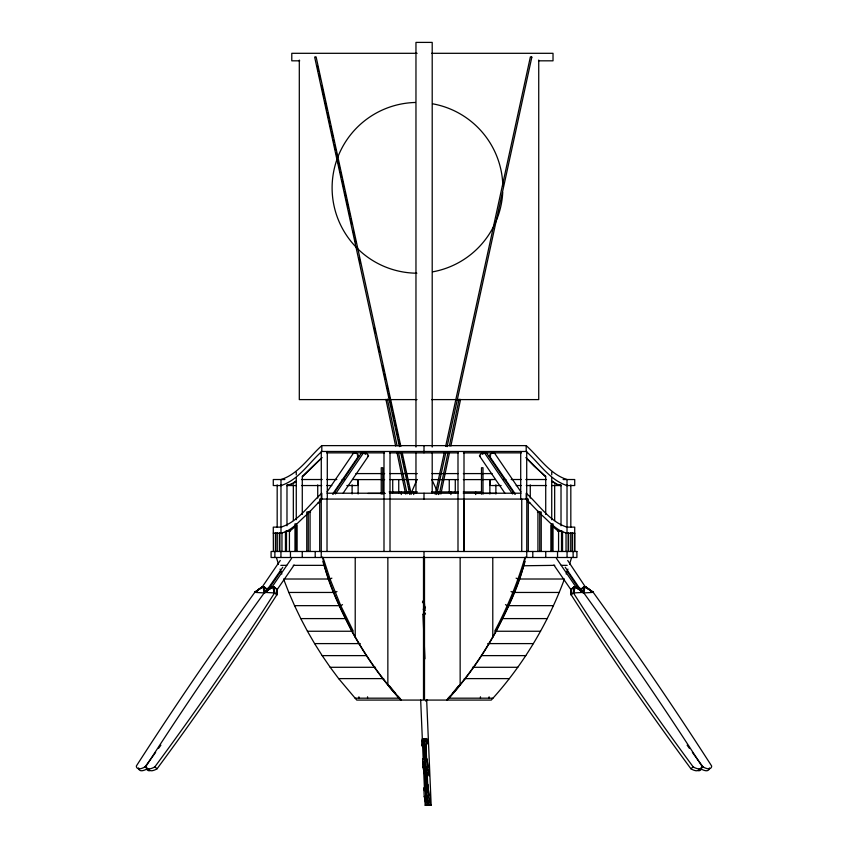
<?xml version="1.0" encoding="UTF-8"?>
<svg xmlns="http://www.w3.org/2000/svg" width="848" height="848" viewBox="0 0 848 848"><rect width="100%" height="100%" fill="white"/><g stroke="black" fill="none" stroke-linecap="round" stroke-linejoin="round"><path stroke-width="1.27" d="M567.026 484.876L567.015 533.138C556.14 530.89 549.112 521.191 541.024 514.45M699.494 768.765A18.815 6.805 49.3 0 1 690.919 768.765A1256.429 454.401 49.3 0 1 571.213 594.861L571.245 589.137L573.661 587.219M573.471 587.219L573.439 592.953A1256.429 454.401 49.3 0 0 693.145 766.846A18.815 6.805 49.3 0 0 701.72 766.846L701.773 765.988A1611.794 582.926 49.3 0 0 583.403 592.37L575.707 586.636L556.394 558.302M581.092 591.427L581.103 589.137L583.509 587.219M583.329 587.219L583.297 592.953L593.25 592.37A1611.794 582.926 49.3 0 1 711.631 765.988L711.567 766.846A18.815 6.805 49.3 0 1 702.992 766.846L700.777 768.765A18.815 6.805 49.3 0 0 709.341 768.765L709.405 767.906M266.982 591.512L266.643 588.841L262.71 586.572L254.75 592.37A1611.794 582.926 -49.3 0 0 136.369 765.988L136.433 766.846A18.815 6.805 -49.3 0 0 145.008 766.846L147.223 768.765A18.815 6.805 -49.3 0 1 138.659 768.765L138.595 767.906M274.339 587.219L274.561 592.953L264.597 592.37L272.568 586.572L274.561 592.953L276.787 594.861L276.872 589.275L272.982 586.636L264.597 592.37A1611.794 582.926 -49.3 0 0 146.227 765.988L146.28 766.846A18.815 6.805 -49.3 0 0 154.855 766.846L157.081 768.765A1256.429 454.401 -49.3 0 0 276.787 594.861L276.872 589.275M274.529 587.219L276.755 589.137L276.787 594.861L277.137 589.932M276.787 594.861L277.084 589.646M399.397 446.631L314.672 57.176L315.138 56.774L316.124 56.954L400.85 446.408M573.873 587.102L573.439 592.953L571.213 594.861L570.916 589.646L575.018 586.636L583.403 592.37L573.439 592.953L574.478 586.816M585.629 587.102L593.25 592.37L585.29 586.572L583.721 587.102L583.297 592.953L585.29 586.572L593.25 592.37L585.555 587.219L567.725 560.475M423.756 738.947C427.922 738.534 421.753 738.226 423.332 741.279L425.696 796.537L427.699 805.324M425.145 738.587L424.466 741.226L426.83 796.484L428.834 805.271M584.336 586.816L583.297 592.953L584.866 586.636M567.259 571.382L577.838 587.219M439.412 493.822L448.051 452.313M449.398 445.825L459.118 399.132M440.875 494.055L449.504 452.546M450.86 446.059L460.57 399.366M435.225 494.278L444.235 452.874M445.645 446.408L530.371 56.954L531.357 56.774L531.823 57.176L447.097 446.631M436.678 494.501L445.974 451.804M575.018 586.636L573.439 592.953L575.432 586.572L583.403 592.37L575.421 587.219M525.05 561.556C517.81 585.714 507.941 609.065 495.953 631.251L495.953 631.665C482.459 656.257 466.156 679.301 447.278 700.056M495.953 631.665C507.804 607.899 520.81 583.318 525.41 557.072M524.954 557.496C517.481 583.053 507.221 607.772 494.681 631.251M569.549 564.227L571.616 557.496M566.178 574.043L567.906 569.072M411.98 491.268L417.004 479.639M424.498 557.072L424.498 700.077L491.257 700.077C523.237 664.98 547.967 623.503 564.439 579.014L517.969 579.014L516.114 578.166M531.823 57.176L531.219 57.42M460.146 557.507L460.146 685.004L447.278 699.632C464.672 680.425 480.053 659.373 492.783 636.795M493.419 635.682L495.317 632.354M425.166 805.24L431.155 804.953L425.166 805.24L424.827 797.343M494.002 453.415L494.225 453.044A2.957 0.816 -34.3 0 0 492.317 453.044L491.67 453.415A2.957 0.816 -34.3 0 0 489.953 454.782L489.582 455.217A2.957 0.816 -34.3 0 0 490.663 455.874M583.721 587.102L581.357 588.841L581.103 590.176M264.491 587.219L264.703 592.953L254.75 592.37L262.318 586.816L280.275 560.475M268.328 588.205L270.226 586.816L280.741 571.382M272.579 587.219L264.597 592.37L272.176 586.816L291.606 558.302M327.084 491.819L353.839 452.578M282.776 567.227L266.897 590.176M332.564 494.204L358.577 456.054M333.508 493.992L361.746 452.578A2.957 0.816 34.3 0 1 363.591 453.044M335.448 493.992L363.686 452.578M294.118 565.044L276.745 590.176M343.164 493.112L368.424 456.054M458.8 685.566L452.387 693.367M446.663 700.077L449.938 696.24M321.805 445.624C308.884 457.157 298.273 474.18 280.985 479.523L280.985 485.544C298.295 480.148 308.831 462.997 321.805 451.475L321.805 445.624L526.195 445.624C539.116 457.157 549.727 474.18 567.015 479.523L567.015 485.544C549.705 480.148 539.169 462.997 526.195 451.475L526.195 445.624M322.145 457.57L302.471 476.841M307.898 513.602L321.805 499.069L321.805 493.218C308.884 504.761 298.273 521.785 280.985 527.127L280.985 533.138C291.86 530.89 298.888 521.191 306.976 514.45M321.244 458.259L302.471 476.194M295.634 526.173L289.433 531.431M690.919 768.765L693.145 766.846M266.495 589.508L270.342 586.636L272.399 587.219M296.493 481.187L293.503 483.36L287.027 485.544M262.318 586.816L254.75 592.37L262.71 586.572L264.703 592.953L264.279 587.102M266.632 589.477L270.618 586.572M295.496 481.229L291.193 484.335L287.567 484.855M254.75 592.37L262.371 587.102M264.597 592.37L272.176 586.816M425.76 701.158L427.53 700.077M317.979 503.023L320.141 501.772M575.601 587.219L577.658 586.636L581.505 589.508M353.319 631.251L340.748 605.663L342.528 604.645M336.974 591.522L335.151 592.455L288.808 592.455L283.561 579.014L330.031 579.014L331.886 578.166M423.873 738.714L425.293 738.661M423.629 739.329L424.774 739.276M423.534 739.774L424.678 739.721L423.523 739.859M423.417 740.537L424.551 740.484M427.54 743.876A217.544 6.349 87.3 0 0 426.12 745.689L422.039 745.88L421.848 741.438L425.929 741.237A146.492 4.282 87.3 0 1 427.222 739.721L427.657 743.283M428.685 767.482L426.671 758.61L422.59 758.812L422.951 767.228L424.975 776.09M422.951 767.228L427.032 767.037L429.046 775.899M427.922 787.919L428.282 796.336L430.307 805.197L426.226 805.399L424.212 796.526L423.852 788.11L427.922 787.919L429.947 796.781L430.148 801.593M424.212 796.526L428.282 796.336M425.696 796.537L426.83 796.484M426.025 798L427.159 797.947M426.364 799.463L427.498 799.41M426.692 800.925L427.827 800.872M427.032 802.399L428.166 802.346M427.36 803.862L428.505 803.809M422.431 602.122L423.629 602.069L424.657 604.264M417.121 53.307L291.786 53.307L291.786 60.823L299.704 60.823M431.643 53.307L553.023 53.307L553.023 60.823L538.501 60.823M417.036 399.599L299.302 399.599L299.302 60.06M431.59 399.599L538.734 399.599L538.734 60.06M326.628 452.874L384.547 452.874M389.815 452.874L458.185 452.874M463.453 452.874L521.372 452.874M355.884 473.587L384.642 473.587M389.868 473.587L417.322 473.587M431.992 473.587L458.132 473.587M463.358 473.587L492.116 473.587M284.886 479.523L273.279 479.523L273.279 485.544L281.6 485.544M301.506 479.523L322.219 479.523M326.766 479.523L336.826 479.523M342.073 479.523L344.701 479.523M352.577 479.523L356.52 479.523M491.48 479.523L495.423 479.523M503.299 479.523L505.927 479.523M511.174 479.523L521.234 479.523M525.781 479.523L546.494 479.523M563.114 479.523L574.721 479.523L574.721 485.544L566.4 485.544M355.725 479.597L384.642 479.597M389.868 479.597L417.322 479.597M431.992 479.597L458.132 479.597M463.358 479.597L492.275 479.597M286.592 485.544L296.408 485.544M301.506 485.544L321.742 485.544M326.766 485.544L331.801 485.544M346.853 485.544L356.52 485.544M491.48 485.544L501.147 485.544M516.199 485.544L521.234 485.544M526.258 485.544L546.494 485.544M551.592 485.544L561.408 485.544M389.158 491.925L417.375 491.925M431.484 491.925L458.418 491.925M463.294 491.925L481.494 491.925M327.052 493.218L384.716 493.218M389.963 493.218L458.037 493.218M463.284 493.218L520.948 493.218M367.905 493.43L385.151 493.43M475.081 493.43L496.345 493.43M310.58 512.012L306.764 512.012L306.764 551.486M537.42 512.012L541.236 512.012L541.236 551.486M281.6 527.127L273.279 527.127L273.395 551.486M566.4 527.127L574.721 527.127L574.647 551.486L574.605 533.138M290.048 531.272L285.458 531.272L285.458 551.486M557.952 531.272L562.542 531.272L562.542 551.486M273.279 533.138L282.278 533.138M565.722 533.138L574.721 533.138M280.815 565.351L286.741 565.351M293.249 565.351L324.106 565.351C331.261 588.152 340.663 610.231 352.047 631.251L352.047 631.665C365.541 656.257 381.844 679.301 400.722 700.056M554.751 565.351L523.937 565.764M561.259 565.351L567.185 565.351M266.473 590.113L267.173 590.113L267.014 589.275M581.527 590.113L580.827 590.113L565.224 567.227M559.192 592.455L512.849 592.455L511.026 591.522M288.808 592.455L294.553 605.663L339.465 605.663M508.535 605.663L553.447 605.663M294.553 605.663L300.775 618.595L345.528 618.595M502.472 618.595L547.225 618.595M300.775 618.595L307.453 631.251L352.047 631.251M495.953 631.251L540.547 631.251M307.453 631.251L314.597 643.6L360.283 643.6M487.717 643.6L533.403 643.6M314.597 643.6L322.187 655.621L366.41 655.621M481.59 655.621L525.813 655.621M322.187 655.621L330.211 667.291L375.494 667.291M472.506 667.291L517.789 667.291M330.211 667.291L338.649 678.612L383.72 678.612M464.28 678.612L509.351 678.612M355.079 698.18L399.726 698.18M448.274 698.18L492.921 698.18M560.433 484.855L556.807 484.335L551.507 481.187M571.255 590.176L553.882 565.044M560.973 485.544L556.807 484.335L552.504 481.229M567.015 527.127C549.727 521.785 539.116 504.761 526.195 493.218L526.195 499.069L540.102 513.602M558.567 531.431L552.366 526.173M505.472 604.645L507.252 605.663M527.859 501.772L530.021 503.023M575.771 587.102L583.403 592.37M545.529 476.194L533.933 466.008L525.855 457.57M577.382 586.572L581.368 589.477M585.682 586.816L593.25 592.37M577.774 586.816L579.672 588.205M264.671 587.219L266.897 589.137L266.908 591.427M526.756 458.259L545.529 476.841M355.217 636.795C367.947 659.373 383.328 680.425 400.722 699.632L387.854 685.004L387.854 557.507M395.613 693.367L389.2 685.566M398.062 696.24L401.337 700.077M338.649 678.612L356.743 700.077L423.502 700.077L423.502 557.072M494.161 452.578L520.916 491.819M489.423 456.054L515.436 494.204M514.492 493.992L486.254 452.578A2.957 0.816 -34.3 0 0 484.409 453.044M484.314 452.578L512.552 493.992M479.576 456.054L504.836 493.112M570.863 589.932L571.213 594.861L571.128 589.275M353.998 453.415L353.775 453.044A2.957 0.816 34.3 0 1 355.683 453.044L356.33 453.415A2.957 0.816 34.3 0 1 358.047 454.782L358.418 455.217A2.957 0.816 34.3 0 1 357.337 455.874M352.683 632.354L354.581 635.682M432.077 480.095L436.762 490.239M322.59 557.072C327.19 583.318 340.196 607.899 352.047 631.665M422.972 602.165L425.463 607.539M340.748 605.663L330.031 579.014L323.046 557.496M280.094 569.072L281.822 574.043M276.384 557.496L278.451 564.227M322.95 561.556L324.063 565.764M272.982 586.636L274.561 592.953A1256.429 454.401 -49.3 0 1 154.855 766.846M263.134 586.636L264.703 592.953L263.664 586.816M424.435 767.228L425.272 774.076M423.852 788.11L424.424 790.643M402.259 452.874L411.269 494.278M317.375 66.123L318.498 71.296M319.06 73.893L320.184 79.065M321.593 85.531L322.717 90.704M323.279 93.291L324.402 98.474M324.975 101.06L326.936 110.113M327.508 112.699L328.632 117.883M329.194 120.469L329.755 123.055M330.317 125.642L331.165 129.521M331.727 132.108L332.851 137.291M333.412 139.878L333.974 142.464M334.536 145.05L335.67 150.223M336.232 152.81L337.069 156.689M337.642 159.286L339.889 169.632M340.451 172.218L341.574 177.391M342.136 179.988L344.108 189.04M344.67 191.627L345.804 196.8M346.366 199.397L348.337 208.449M348.899 211.035L350.023 216.208M350.584 218.795L351.708 223.978M353.118 230.444L354.241 235.617M354.803 238.203L355.937 243.387M359.033 257.612L360.156 262.795M374.233 327.487L375.357 332.66M378.452 346.885L379.575 352.068M382.671 366.294L383.805 371.477M384.367 374.063L385.49 379.236M386.9 385.702L388.024 390.886M388.585 393.472L389.709 398.645M390.271 401.231L392.242 410.284M392.804 412.881L393.938 418.053M394.5 420.64L395.624 425.813M396.186 428.399L398.157 437.462M398.719 440.048L399.843 445.221M401.539 452.991L402.376 456.871M402.938 459.457L404.072 464.63M404.634 467.216L405.196 469.803M405.757 472.389L406.881 477.572M407.443 480.159L408.291 484.038M408.853 486.625L409.414 489.211M400.521 451.804L409.817 494.501M387.377 399.132L397.097 445.825M398.443 452.313L407.082 493.822M385.925 399.366L395.634 446.059M396.991 452.546L405.62 494.055M273.522 586.816L274.561 592.953L274.127 587.102M570.916 589.646L571.213 594.861M423.724 604.03L423.025 601.147A2.067 1.41 -85.6 0 0 422.76 601.073M422.993 614.079L424.901 658.832M426.65 699.642L431.155 804.953M428.738 768.68L429.003 774.701M426.268 745.201L426.374 747.819M427.434 772.623L427.551 775.242M427.943 784.379L428.113 788.301M425.929 741.237L426.12 745.689M426.671 758.61L427.032 767.037M425.982 745.042L426.661 760.72M427.159 772.464L427.996 792.053M425.738 745.53L426.353 760.062M426.926 773.27L427.54 787.813M425.442 745.085L426.056 759.352M426.502 769.74L427.275 787.898M425.187 745.434L425.813 759.914M426.205 769.136L426.989 787.559M424.901 745.01L425.526 759.575M425.919 768.829L426.767 788.682M424.085 746.272L424.413 754.01M423.852 747.13L424.36 758.96M424.774 768.701L425.272 780.446M420.661 699.929L423.194 759.172M423.3 761.801L424.424 788.131M580.986 589.275L581.018 591.512M573.121 551.486L573.121 557.496M572.548 532.533L572.548 551.486M572.368 533.138L572.421 551.486M570.821 484.876L570.821 527.127M570.746 532.533L570.746 551.486M568.605 533.138L568.605 551.486M568.128 533.138L568.128 551.486M567.058 551.486L567.058 557.496M566.04 532.533L566.04 551.486M561.514 531.272L561.514 551.486M561.016 484.876L561.016 525.802M558.567 531.272L558.567 551.486M557.539 551.486L557.539 557.496M554.666 484.876L554.666 520.524M553.023 551.486L553.023 523.884L551.995 523.884L551.995 551.486M551.73 472.23L551.73 474.869M551.73 477.509L551.73 519.75M550.882 524.997L550.882 551.486M545.72 476.194L545.72 514.471M545.752 551.486L545.752 557.496M539.752 512.012L539.752 551.486M537.929 511.121L537.939 551.486M532.798 551.486L532.798 557.496M530.276 484.876L530.276 498.083M528.293 551.486L528.293 499.069L319.707 499.069L319.707 551.486M526.809 499.069L526.756 557.496M526.714 498.995L526.714 451.475L321.286 451.475L321.244 557.496M521.743 499.069L521.743 551.486M520.704 451.475L520.704 498.995M495.889 484.823L495.889 493.971M492.783 557.507L492.783 637.219M490.165 479.523L490.165 485.544M489.868 479.597L489.868 493.971M489.095 696.791L489.095 698.18M483 494.14L483 467.746L481.494 467.746L481.494 494.14M480.445 696.791L480.445 698.18M475.696 491.925L475.696 494.543M464.004 451.549L464.004 551.486M463.824 499.069L463.824 551.486M457.994 451.549L457.994 551.486M455.281 479.597L455.281 492.667M450.892 491.925L450.892 494.543M449.26 479.597L449.26 492.667M438.501 491.925L438.501 494.543M432.204 447.044L432.204 42.4L415.965 42.4L415.965 447.044M432.204 452.334L432.204 493.324M424.329 696.791L424.329 698.18M424.032 445.624L423.968 452.874M424.032 493.218L423.968 499.069M424 551.486L424 557.496M423.671 696.791L423.671 698.18M415.965 452.334L415.965 493.324M413.697 491.925L413.697 494.543M401.295 491.925L401.295 494.543M398.74 479.597L398.74 492.667M392.719 479.597L392.719 492.667M390.006 451.549L390.006 551.486M383.996 451.549L383.996 551.486M382.745 494.14L382.745 467.746L381.25 467.746L381.25 494.14M367.555 696.791L367.555 698.18M358.905 696.791L358.905 698.18M358.132 479.597L358.132 493.971M357.835 479.523L357.835 485.544M355.217 557.507L355.217 637.219M352.111 484.823L352.111 493.971M327.296 451.475L327.296 498.995M327.021 499.069L327.021 551.486M317.724 484.876L317.724 498.083M315.202 551.486L315.202 557.496M310.071 511.121L310.061 551.486M308.248 512.012L308.248 551.486M302.28 476.194L302.28 514.471M302.248 551.486L302.248 557.496M297.118 524.997L297.118 551.486M296.27 472.23L296.27 474.869M296.27 477.509L296.27 519.75M296.005 551.486L296.005 523.884L294.977 523.884L294.977 551.486M293.334 484.876L293.334 520.524M290.461 551.486L290.461 557.496M289.433 531.272L289.433 551.486M286.984 484.876L286.984 525.802M286.486 531.272L286.486 551.486M281.96 532.533L281.96 551.486M280.974 484.876L280.974 527.127M280.942 551.486L280.942 557.496M279.872 533.138L279.872 551.486M279.395 533.138L279.395 551.486M277.179 484.876L277.179 527.127M277.254 532.533L277.254 551.486M275.632 533.138L275.579 551.486M275.452 532.533L275.452 551.486M274.879 551.486L274.879 557.496M425.304 610.284A7.293 0.965 -2.8 0 1 423.777 610.507M425.389 608.811A6.084 0.806 -2.8 0 1 423.141 609.214M425.495 613.963A5.915 0.784 -2.8 0 1 423.311 614.355M425.452 613.242A7.293 0.965 -2.8 0 1 423.926 613.464M422.039 745.88A217.544 6.349 87.3 0 1 422.749 743.367M421.848 741.438A146.492 4.282 87.3 0 1 422.834 739.011M361.683 453.044A2.957 0.816 34.3 0 1 361.63 452.758M364.873 453.85A2.957 0.816 34.3 0 1 365.456 454.316M149.481 770.768A18.815 6.805 -49.3 0 1 146.566 768.765M160.876 745.169A1256.429 454.401 -49.3 0 1 158.629 748.265M155.619 752.399A1256.429 454.401 -49.3 0 1 145.008 766.846M367.725 456.054A2.957 0.816 34.3 0 0 368.265 455.217L367.894 454.782A2.957 0.816 34.3 0 0 366.177 453.415L365.53 453.044A2.957 0.816 34.3 0 0 363.569 452.758M157.081 768.765A18.815 6.805 -49.3 0 1 148.506 768.765M486.37 452.758A2.957 0.816 -34.3 0 1 486.317 453.044M482.544 454.316A2.957 0.816 -34.3 0 1 483.127 453.85M701.434 768.765A18.815 6.805 49.3 0 1 698.519 770.768M702.992 766.846A1256.429 454.401 49.3 0 1 692.381 752.399M689.371 748.265A1256.429 454.401 49.3 0 1 687.124 745.169M480.275 456.054A2.957 0.816 -34.3 0 1 479.735 455.217L480.106 454.782A2.957 0.816 -34.3 0 1 481.823 453.415L482.47 453.044A2.957 0.816 -34.3 0 1 484.431 452.758M502.737 192.369A85.372 85.372 0 0 1 432.565 271.858M416.877 273.204A85.372 85.372 0 0 1 332.109 188.532A85.372 85.372 0 0 1 415.467 102.47M432.512 103.785A85.372 85.372 0 0 1 502.832 185.818M576.905 551.486L271.095 551.486L271.095 557.496L576.905 557.496L576.905 551.486"/></g></svg>
